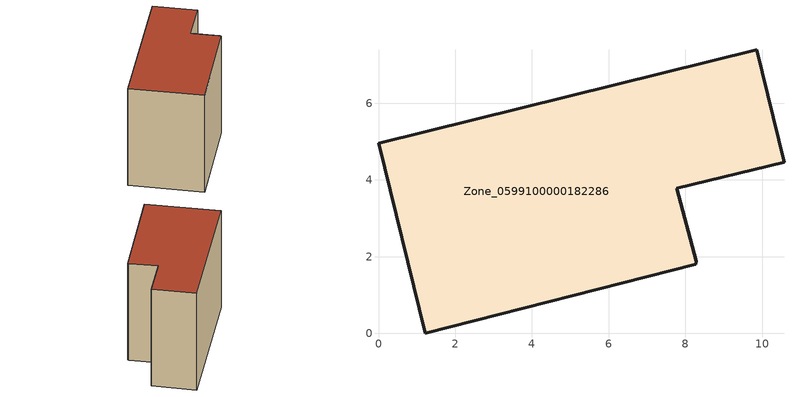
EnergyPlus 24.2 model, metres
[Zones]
Zone_0599100000182286
 floor ground (C_G): 1.22,0 0,4.96 9.86,7.4 10.57,4.46 7.78,3.78 8.28,1.88 8.27,1.8 z0
 wall outside (C_F): 10.57,4.46 9.86,7.4 0,4.96 1.22,0 8.27,1.8 8.28,1.88 7.78,3.78 10.57,4.46 z0:7.52
 roof outside (C_R): 8.27,1.8 8.28,1.88 7.78,3.78 10.57,4.46 9.86,7.4 0,4.96 1.22,0 z7.52
[BUILDING]
Pand.0599100000182286: North Axis=0; Terrain=City; Loads Convergence Tolerance Value=0.04; Temperature Convergence Tolerance Value=0.4; Solar Distribution=FullExterior; Maximum Number of Warmup Days=25; Minimum Number of Warmup Days=1
[Site:Location]
Rotterdam.The.Hague.AP_ZH_NLD Design_Conditions: Latitude=51.96; Longitude=4.45; Time Zone=1; Elevation=-4.5
[SITE:GROUNDTEMPERATURE:BUILDINGSURFACE]
18, 18, 18, 18, 18, 18, 18, 18, 18, 18, 18, 18
[MATERIAL] Thermal Absorptance=0.9; Solar Absorptance=0.7; Visible Absorptance=0.7
Name | Roughness | Thickness | Conductivity | Density | Specific Heat
G.TC.1946 | MediumSmooth | 0.15 | 1 | 540 | 1210
F.TC.1946 | Rough | 0.3 | 0.857143 | 1920 | 840
R.TC.1946 | MediumRough | 0.2 | 0.909091 | 1500 | 1000
[CONSTRUCTION]
C_G: G.TC.1946
C_F: F.TC.1946
C_R: R.TC.1946
[ZONE]
Zone_0599100000182286: Type=1; Multiplier=1; Ceiling Height=Autocalculate; Volume=Autocalculate; Floor Area=autocalculate; Part of Total Floor Area=Yes
[ZONEINFILTRATION:DESIGNFLOWRATE]
Infil_Zone_0599100000182286: Zone or ZoneList or Space or SpaceList=Zone_0599100000182286; Schedule=AlwaysOn; Design Flow Rate Calculation Method=Flow/Area; Flow Rate per Floor Area=0.003; Constant Term Coefficient=1; Temperature Term Coefficient=0; Velocity Term Coefficient=0; Velocity Squared Term Coefficient=0
[HVACTEMPLATE:ZONE:IDEALLOADSAIRSYSTEM]
Zone_0599100000182286: Maximum Heating Supply Air Temperature=50; Minimum Cooling Supply Air Temperature=13; Maximum Heating Supply Air Humidity Ratio=0.0156; Minimum Cooling Supply Air Humidity Ratio=0.0077; Heating Limit=NoLimit; Cooling Limit=NoLimit; Dehumidification Control Type=ConstantSensibleHeatRatio; Cooling Sensible Heat Ratio=0.7; Dehumidification Setpoint=60; Humidification Control Type=None; Humidification Setpoint=30; Outdoor Air Method=None; Outdoor Air Flow Rate per Person=0.00944; Outdoor Air Flow Rate per Zone Floor Area=0; Outdoor Air Flow Rate per Zone=0; Demand Controlled Ventilation Type=None; Outdoor Air Economizer Type=NoEconomizer; Heat Recovery Type=None; Sensible Heat Recovery Effectiveness=0.7; Latent Heat Recovery Effectiveness=0.65
[ZONECONTROL:THERMOSTAT]
ThermostatControl_Zone_0599100000182286: Zone or ZoneList=Zone_0599100000182286; Control Type Schedule=DualSetpointControlType; Control 1=Thermostat_Zone_0599100000182286; Temperature Difference Between Cutout And Setpoint=0
[THERMOSTATSETPOINT:DUALSETPOINT]
Thermostat_Zone_0599100000182286: Heating Setpoint Temperature Schedule=HeatingSetpoint_Zone_0599100000182286; Cooling Setpoint Temperature Schedule=CoolingSetpoint_Zone_0599100000182286
[SCHEDULE:COMPACT]
HeatingSetpoint_Zone_0599100000182286: Through: 12/31, For: AllDays, Until: 24:00, 21
CoolingSetpoint_Zone_0599100000182286: Through: 12/31, For: AllDays, Until: 24:00, 24
DualSetpointControlType: Through: 12/31, For: AllDays, Until: 24:00, 4
AlwaysOn: Through: 12/31, For: AllDays, Until: 24:00, 1
